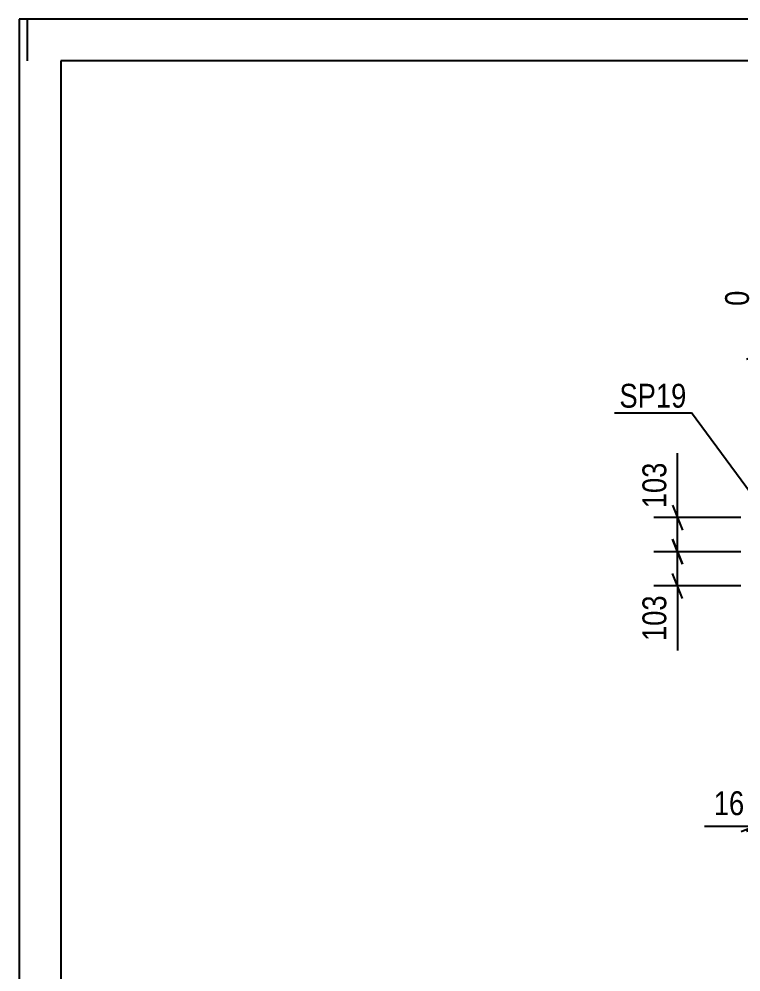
# Model space of a CAD drawing. Header units: millimetres. Extents: x -78 to 763, y -424 to 170.
# Drawn here: x -78.4 to 8.3, y 55.9 to 170.3 of the extents above; entities that cross this region are included whole.
import ezdxf

# ---------------------------------------------------------------- set-up
doc = ezdxf.new("R2010")
doc.units = ezdxf.units.MM
doc.styles.add('Arial Narrow', font='ARIALN.TTF', dxfattribs={"height": 0.2})

# ---------------------------------------------------------------- blocks, each defined once
blk = doc.blocks.new('Unknown-814185653-1133')
at = {"color": 5, "linetype": 'Continuous'}
for p, q in [((762.64, 170.32), (-78.36, 170.32)), ((-78.36, 170.32), (-78.36, -423.68)), ((-77.36, 165.32), (-77.36, 170.32)), ((757.64, 165.32), (-73.36, 165.32)), ((-73.36, 165.32), (-73.36, -418.68))]:
    blk.add_line(p, q, dxfattribs=at)
blk = doc.blocks.new('StraightDimension-814185653-12200 - 2694')
at = {"color": 7, "linetype": 'Continuous'}
for p, q in [((15.57, 111.37), (15.57, 141.37)), ((10.43, 109.37), (10.43, 137.72)), ((8.93, 129.49), (11.93, 130.69)), ((17.07, 130.69), (14.07, 129.49)), ((10.43, 130.09), (15.57, 130.09))]:
    blk.add_line(p, q, dxfattribs=at)
at = {"color": 0}
blk.add_wipeout([(16.34, 130.84), (16.34, 135.04), (9.66, 135.04), (9.66, 130.84)], dxfattribs=at)
at = {"color": 3, "style": 'Arial Narrow'}
blk.add_text('128', height=2.863, dxfattribs=at).set_placement((10.26, 131.44))
at = {"color": 0, "linetype": 'Continuous'}
for points in [[(14.97, 141.97), (10.77, 141.97), (10.77, 135.29), (14.97, 135.29)], [(9.83, 138.32), (5.63, 138.32), (5.63, 135.29), (9.83, 135.29)]]:
    blk.add_wipeout(points, dxfattribs=at)
at = {"color": 3, "linetype": 'Continuous', "style": 'Arial Narrow'}
for s, height, p in [('128', 2.863, (14.37, 135.89)), ('0', 2.86, (9.23, 135.89))]:
    blk.add_text(s, height=height, rotation=90.0002, dxfattribs=at).set_placement(p)
blk = doc.blocks.new('StraightDimension-814185653-3093 - 2694')
at = {"color": 7, "linetype": 'Continuous'}
for p, q in [((0.06, 107.87), (1.26, 104.87)), ((8.24, 106.37), (-2.19, 106.37)), ((0.66, 102.27), (0.66, 106.37)), ((1.26, 100.77), (0.06, 103.77)), ((8.24, 102.27), (-2.19, 102.27)), ((0.66, 102.27), (0.66, 94.54)), ((0.66, 102.27), (0.66, 94.54))]:
    blk.add_line(p, q, dxfattribs=at)
at = {"color": 0}
blk.add_wipeout([(-0.09, 101.75), (-4.29, 101.75), (-4.29, 95.06), (-0.09, 95.06)], dxfattribs=at)
at = {"color": 3, "style": 'Arial Narrow'}
blk.add_text('103', height=2.863, rotation=90.0002, dxfattribs=at).set_placement((-0.69, 95.66))
blk = doc.blocks.new('StraightDimension-814185653-3052 - 2694')
at = {"color": 7, "linetype": 'Continuous'}
for p, q in [((9.79, 98.87), (9.79, 71.01)), ((10.43, 98.87), (10.43, 71.01)), ((9.79, 73.41), (3.89, 73.41)), ((9.79, 73.41), (3.89, 73.41)), ((8.29, 72.81), (11.29, 74.01)), ((11.93, 74.01), (8.93, 72.81)), ((9.79, 73.41), (10.43, 73.41))]:
    blk.add_line(p, q, dxfattribs=at)
at = {"color": 0}
blk.add_wipeout([(9.27, 74.16), (9.27, 78.36), (4.41, 78.36), (4.41, 74.16)], dxfattribs=at)
at = {"color": 3, "style": 'Arial Narrow'}
blk.add_text('16', height=2.863, dxfattribs=at).set_placement((5.01, 74.76))
blk = doc.blocks.new('StraightDimension-814185653-3083 - 2694')
at = {"color": 7, "linetype": 'Continuous'}
for p, q in [((0.66, 110.47), (0.66, 118.21)), ((0.66, 110.47), (0.66, 118.21)), ((0.06, 111.97), (1.26, 108.97)), ((8.24, 110.47), (-2.19, 110.47)), ((0.66, 106.37), (0.66, 110.47)), ((1.26, 104.87), (0.06, 107.87)), ((8.24, 106.37), (-2.19, 106.37))]:
    blk.add_line(p, q, dxfattribs=at)
at = {"color": 0}
blk.add_wipeout([(-0.09, 117.68), (-4.29, 117.68), (-4.29, 111), (-0.09, 111)], dxfattribs=at)
at = {"color": 3, "style": 'Arial Narrow'}
blk.add_text('103', height=2.863, rotation=90.0002, dxfattribs=at).set_placement((-0.69, 111.6))
blk = doc.blocks.new('Mark-814185653-2892 - 2694')
at = {"color": 30, "linetype": 'Continuous'}
for p in [(-6.91, 123.07), (10.11, 112.51)]:
    blk.add_line(p, (2.33, 123.07), dxfattribs=at)
at = {"color": 0}
blk.add_wipeout([(1.73, 123.67), (1.73, 126.67), (-6.31, 126.67), (-6.31, 123.67)], dxfattribs=at)
blk.add_wipeout([(1.73, 123.67), (1.73, 126.67), (-6.31, 126.67), (-6.31, 123.67)], dxfattribs=at)
at = {"color": 3, "style": 'Arial Narrow'}
blk.add_text('SP19', height=2.863, dxfattribs=at).set_placement((-6.31, 123.67))

msp = doc.modelspace()

# ---------------------------------------------------------------- block references
msp.add_blockref('Unknown-814185653-1133', (0, 0))

# ---------------------------------------------------------------- next in the draw order: block references
for name in ['StraightDimension-814185653-12200 - 2694', 'StraightDimension-814185653-3093 - 2694']:
    msp.add_blockref(name, (0, 0))

# ---------------------------------------------------------------- next in the draw order: block references
for name in ['StraightDimension-814185653-3083 - 2694', 'StraightDimension-814185653-3052 - 2694']:
    msp.add_blockref(name, (0, 0))

# ---------------------------------------------------------------- next in the draw order: block references
msp.add_blockref('Mark-814185653-2892 - 2694', (0, 0))

doc.saveas('drawing.dxf')
